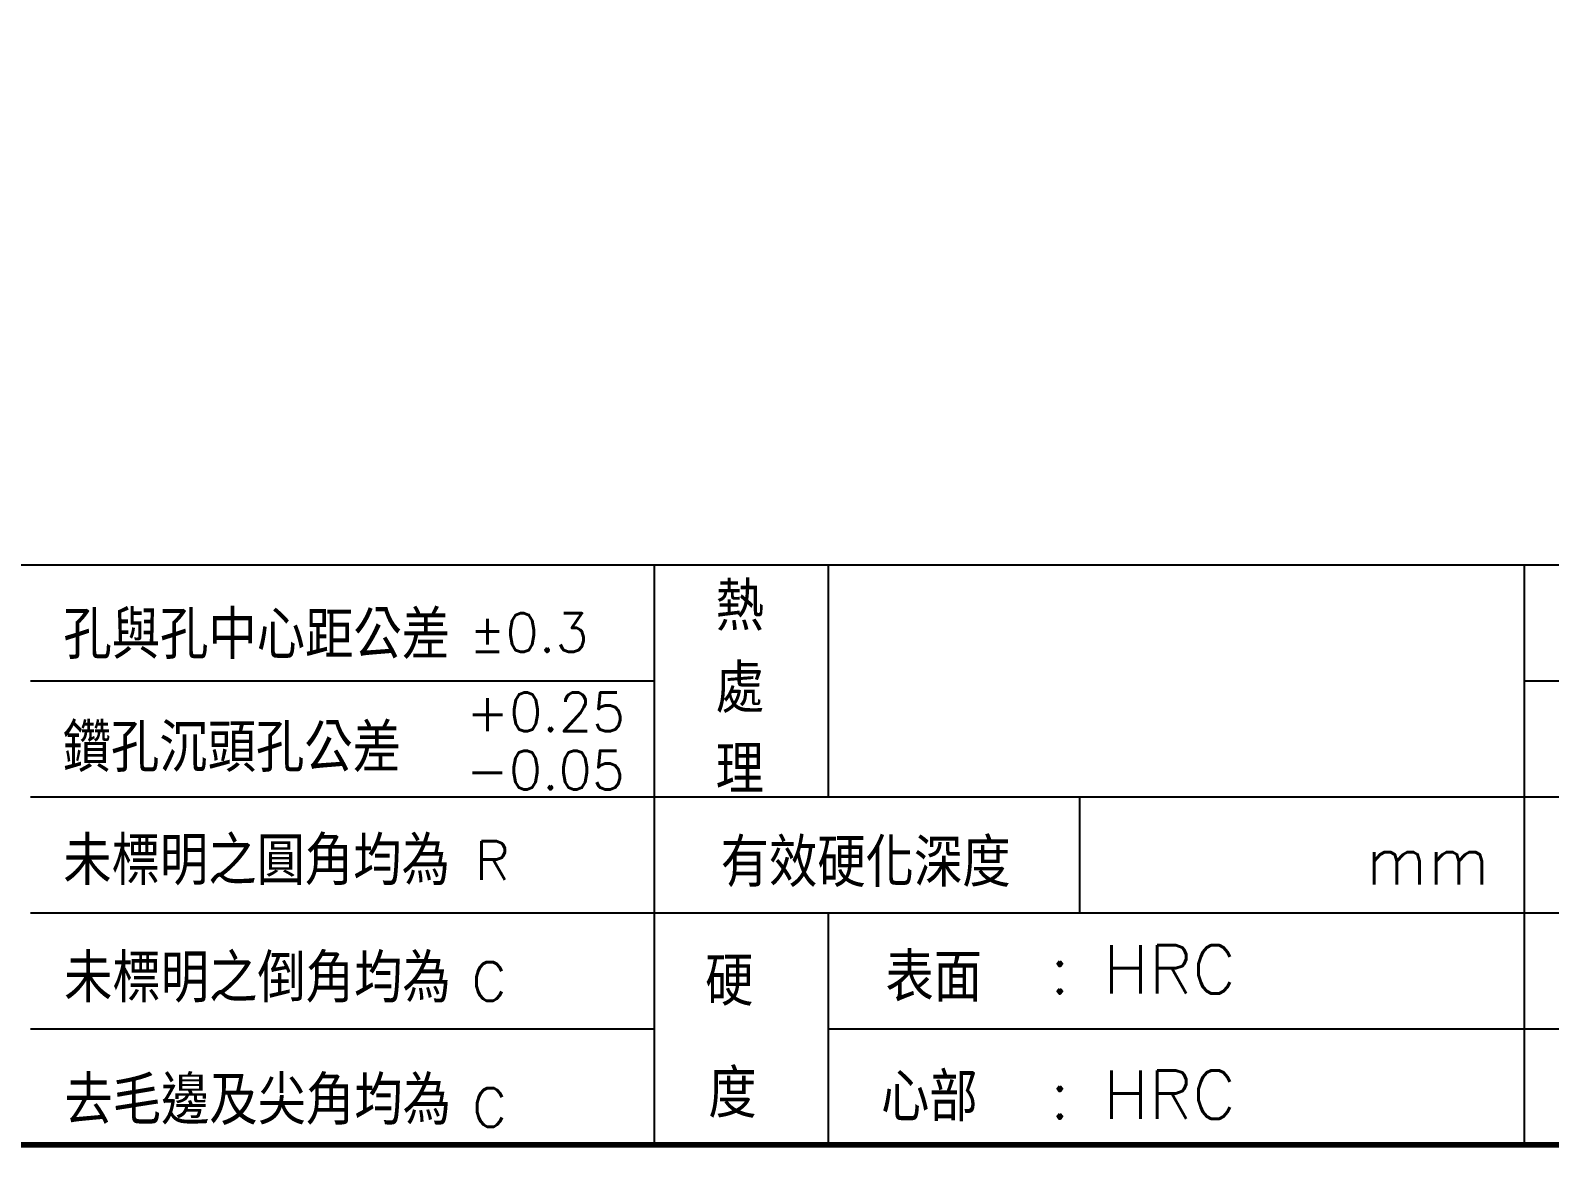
# Model space of a CAD drawing. Extents: x -1051 to 4465, y -5109 to -1481.
# Drawn here: x 1367 to 2467, y -5109 to -4300 of the extents above; entities that cross this region are included whole.
import ezdxf
from ezdxf.enums import TextEntityAlignment as Align

# ---------------------------------------------------------------- set-up
doc = ezdxf.new("R2010")
doc.units = 0
doc.header["$LTSCALE"] = 14
doc.header["$MEASUREMENT"] = 0
doc.layers.add('BORDER', color=7, linetype='CONTINUOUS')
doc.layers.add('SHEET', color=7, linetype='CONTINUOUS')
doc.styles.add('CHINA', font='romans.shx', dxfattribs={"bigfont": 'chineset.shx'})
doc.styles.add('DAYUS', font='SIMPLEX.shx', dxfattribs={"bigfont": 'chineset.shx'})

# ---------------------------------------------------------------- blocks, each defined once
blk = doc.blocks.new('NA3')
at = {"layer": 'SHEET'}
for p, q in [((-91.273, -97.5), (113, -97.5)), ((8, -97.5), (8, -127.5)), ((17, -97.5), (17, -109.5)), ((53, -97.5), (53, -127.5)), ((-24.273, -103.5), (8, -103.5)), ((53, -103.5), (113, -103.5)), ((-24.273, -109.5), (8, -109.5)), ((8, -109.5), (53, -109.5)), ((30, -109.5), (30, -115.5)), ((53, -109.5), (113, -109.5)), ((-24.273, -115.5), (8, -115.5)), ((8, -115.5), (53, -115.5)), ((17, -115.5), (17, -127.5)), ((53, -115.5), (113, -115.5)), ((-24.273, -121.5), (8, -121.5)), ((17, -121.5), (53, -121.5)), ((53, -121.5), (113, -121.5)), ((-193, -127.5), (193, -127.5))]:
    blk.add_line(p, q, dxfattribs=at)
at = {"layer": 'SHEET', "const_width": 0.3}
blk.add_lwpolyline([(193, 127.5), (-193, 127.5), (-193, -127.5), (193, -127.5), (193, 127.5)], dxfattribs=at)
at = {"layer": 'SHEET'}
for s, height, style, p in [('熱', 2.5, 'DAYUS', (12.423, -99.527)), ('孔與孔中心距公差', 2.5, 'CHINA', (-12.565, -100.989)), ('%%P0.3', 2, 'DAYUS', (1.513, -101.006)), ('處', 2.5, 'DAYUS', (12.423, -103.777)), ('+0.25', 2, 'DAYUS', (2.38, -105.111)), ('鑽孔沉頭孔公差', 2.5, 'CHINA', (-13.853, -106.828)), ('理', 2.5, 'DAYUS', (12.423, -108.027)), ('-0.05', 2, 'DAYUS', (2.368, -108.118)), ('未標明之圓角均為', 2.5, 'CHINA', (-12.571, -112.682)), ('有效硬化深度', 2.5, 'DAYUS', (18.934, -112.779)), ('R', 2, 'DAYUS', (-0.375, -112.798)), ('mm', 2.5, 'DAYUS', (48.015, -112.779)), ('未標明之倒角均為', 2.5, 'CHINA', (-12.529, -118.756)), ('硬', 2.5, 'DAYUS', (11.879, -118.988)), ('表面', 2.5, 'DAYUS', (22.455, -118.71)), (': HRC', 2.5, 'DAYUS', (33.262, -118.432)), ('C', 2, 'DAYUS', (-0.545, -119.051)), ('度', 2.5, 'DAYUS', (12.043, -124.715)), ('去毛邊及尖角均為', 2.5, 'CHINA', (-12.517, -125.079)), ('心部', 2.5, 'DAYUS', (22.228, -124.9)), (': HRC', 2.5, 'DAYUS', (33.262, -124.9)), ('C', 2, 'DAYUS', (-0.522, -125.568))]:
    blk.add_text(s, height=height, dxfattribs=dict(at, style=style)).set_placement(p, align=Align.MIDDLE)

msp = doc.modelspace()

# ---------------------------------------------------------------- block references
at = {"layer": 'BORDER', "color": 7, "linetype": 'CONTINUOUS', "xscale": 14, "yscale": 14, "zscale": 14}
msp.add_blockref('NA3', (1706.8, -3322.3), dxfattribs=at)

doc.saveas('drawing.dxf')
